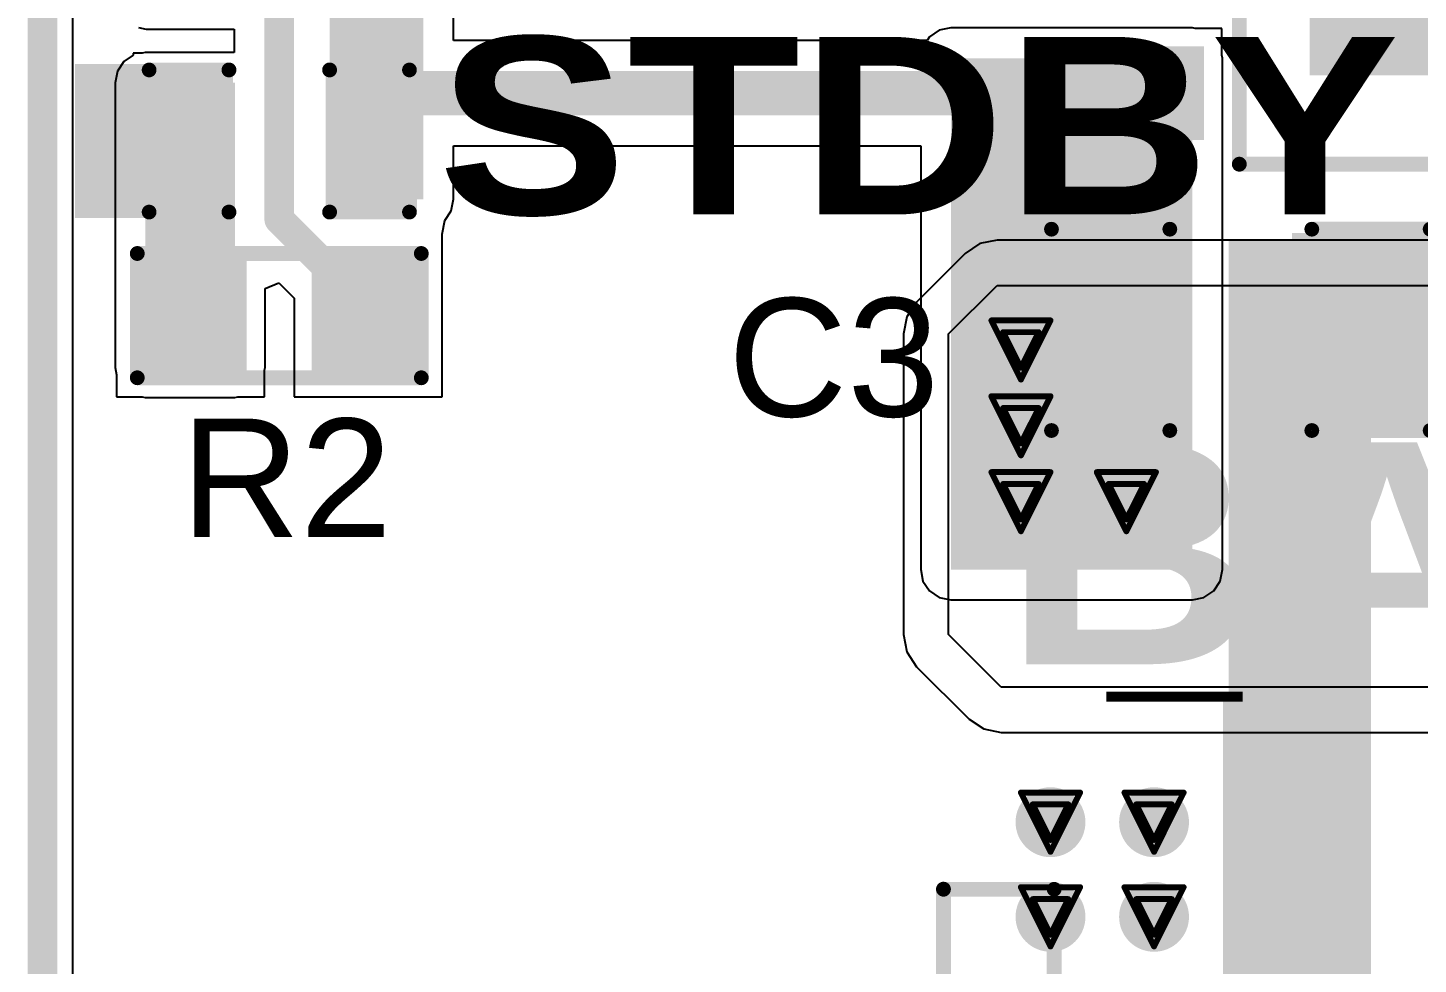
# Model space of a CAD drawing. Header units: inches. Extents: x -1 to 208, y -10 to 150.
# Drawn here: x -0.13 to 11.81, y 7.38 to 15.42 of the extents above; entities that cross this region are included whole.
import ezdxf

# ---------------------------------------------------------------- set-up
doc = ezdxf.new("R2010")
doc.units = ezdxf.units.IN
for name, color, linetype in [('Board Outline', 216, 'Continuous'), ('Bottom Layer', 5, 'Continuous'), ('Drill Drawing', 1, 'Continuous'), ('Top Layer', 1, 'Continuous'), ('Top Overlay', 2, 'Continuous'), ('Top Paste', 8, 'Continuous'), ('Top Solder', 216, 'Continuous'), ('Via Holes', 16, 'Continuous')]:
    doc.layers.add(name, color=color, linetype=linetype)
doc.styles.add('Arial', font='', dxfattribs={"height": 0.2})
doc.styles.add('Arial Black_Bold', font='', dxfattribs={"height": 0.2})
doc.styles.add('Bahnschrift_Bold', font='', dxfattribs={"height": 0.2})
doc.styles.get('Arial').set_extended_font_data('Arial')
doc.styles.get('Arial Black_Bold').set_extended_font_data('Arial Black', bold=True)
doc.styles.get('Bahnschrift_Bold').set_extended_font_data('Bahnschrift', bold=True)

# ---------------------------------------------------------------- blocks, each defined once
blk = doc.blocks.new('ESOP_8_15')
at = {"layer": 'Top Layer'}
for points in [[(-3.509, 2.205), (-2.309, 2.205), (-2.309, 1.605), (-3.509, 1.605)], [(2.309, 2.205), (3.509, 2.205), (3.509, 1.605), (2.309, 1.605)], [(-1.2, 1.65), (1.2, 1.65), (1.2, -1.65), (-1.2, -1.65)], [(-3.509, 0.935), (-2.309, 0.935), (-2.309, 0.335), (-3.509, 0.335)], [(2.309, 0.935), (3.509, 0.935), (3.509, 0.335), (2.309, 0.335)], [(-3.509, -0.335), (-2.309, -0.335), (-2.309, -0.935), (-3.509, -0.935)], [(2.309, -0.335), (3.509, -0.335), (3.509, -0.935), (2.309, -0.935)], [(-3.509, -1.605), (-2.309, -1.605), (-2.309, -2.205), (-3.509, -2.205)], [(2.309, -1.605), (3.509, -1.605), (3.509, -2.205), (2.309, -2.205)]]:
    blk.add_hatch(color=1, dxfattribs=at).paths.add_polyline_path(points)
at = {"layer": 'Top Paste'}
for points in [[(-3.509, 2.205), (-2.309, 2.205), (-2.309, 1.605), (-3.509, 1.605)], [(2.309, 2.205), (3.509, 2.205), (3.509, 1.605), (2.309, 1.605)], [(-1.2, 1.65), (1.2, 1.65), (1.2, -1.65), (-1.2, -1.65)], [(-3.509, 0.935), (-2.309, 0.935), (-2.309, 0.335), (-3.509, 0.335)], [(2.309, 0.935), (3.509, 0.935), (3.509, 0.335), (2.309, 0.335)], [(-3.509, -0.335), (-2.309, -0.335), (-2.309, -0.935), (-3.509, -0.935)], [(2.309, -0.335), (3.509, -0.335), (3.509, -0.935), (2.309, -0.935)], [(-3.509, -1.605), (-2.309, -1.605), (-2.309, -2.205), (-3.509, -2.205)], [(2.309, -1.605), (3.509, -1.605), (3.509, -2.205), (2.309, -2.205)]]:
    blk.add_hatch(color=8, dxfattribs=at).paths.add_polyline_path(points)
at = {"layer": 'Top Solder'}
for points in [[(-3.61, 2.307), (-2.207, 2.307), (-2.207, 1.503), (-3.61, 1.503)], [(2.207, 2.307), (3.61, 2.307), (3.61, 1.503), (2.207, 1.503)], [(-1.302, 1.752), (1.302, 1.752), (1.302, -1.752), (-1.302, -1.752)], [(-3.61, 1.037), (-2.207, 1.037), (-2.207, 0.233), (-3.61, 0.233)], [(2.207, 1.037), (3.61, 1.037), (3.61, 0.233), (2.207, 0.233)], [(-3.61, -0.233), (-2.207, -0.233), (-2.207, -1.037), (-3.61, -1.037)], [(2.207, -0.233), (3.61, -0.233), (3.61, -1.037), (2.207, -1.037)], [(-3.61, -1.503), (-2.207, -1.503), (-2.207, -2.307), (-3.61, -2.307)], [(2.207, -1.503), (3.61, -1.503), (3.61, -2.307), (2.207, -2.307)]]:
    blk.add_hatch(color=216, dxfattribs=at).paths.add_polyline_path(points)
at = {"layer": 'Top Overlay'}
for points in [[(-1.905, -2.515, 0.127, 0.127, 0), (-1.905, 2.515, 0.127, 0.127, 0)], [(-1.905, 2.515, 0.127, 0.127, 0), (1.854, 2.515, 0.127, 0.127, 0)], [(1.854, -2.515, 0.127, 0.127, 0), (1.854, 2.515, 0.127, 0.127, 0)], [(-3.877, 1.795, 0.3, 0.3, 0), (-3.877, 2.049, 0.3, 0.3, 0)], [(-3.877, 2.049, 0.3, 0.3, 0), (-3.75, 1.922, 0.3, 0.3, 0)], [(-3.877, 1.795, 0.3, 0.3, 0), (-3.75, 1.922, 0.3, 0.3, 0)], [(-1.905, -2.515, 0.127, 0.127, 0), (1.854, -2.515, 0.127, 0.127, 0)]]:
    blk.add_lwpolyline(points, format="xyseb", dxfattribs=at)
for points in [[(-1.937, 2.515, 0.0635, 0.0635, 1), (-1.873, 2.515, 0.0635, 0.0635, 1)], [(-1.937, 2.515, 0.0635, 0.0635, 1), (-1.873, 2.515, 0.0635, 0.0635, 1)], [(1.822, 2.515, 0.0635, 0.0635, 1), (1.886, 2.515, 0.0635, 0.0635, 1)], [(1.822, 2.515, 0.0635, 0.0635, 1), (1.886, 2.515, 0.0635, 0.0635, 1)], [(-3.952, 2.049, 0.15, 0.15, 1), (-3.802, 2.049, 0.15, 0.15, 1)], [(-3.952, 2.049, 0.15, 0.15, 1), (-3.802, 2.049, 0.15, 0.15, 1)], [(-3.825, 1.922, 0.15, 0.15, 1), (-3.675, 1.922, 0.15, 0.15, 1)], [(-3.825, 1.922, 0.15, 0.15, 1), (-3.675, 1.922, 0.15, 0.15, 1)], [(-3.952, 1.795, 0.15, 0.15, 1), (-3.802, 1.795, 0.15, 0.15, 1)], [(-3.952, 1.795, 0.15, 0.15, 1), (-3.802, 1.795, 0.15, 0.15, 1)], [(-1.937, -2.515, 0.0635, 0.0635, 1), (-1.873, -2.515, 0.0635, 0.0635, 1)], [(-1.937, -2.515, 0.0635, 0.0635, 1), (-1.873, -2.515, 0.0635, 0.0635, 1)], [(1.822, -2.515, 0.0635, 0.0635, 1), (1.886, -2.515, 0.0635, 0.0635, 1)], [(1.822, -2.515, 0.0635, 0.0635, 1), (1.886, -2.515, 0.0635, 0.0635, 1)]]:
    blk.add_lwpolyline(points, format="xyseb", close=True, dxfattribs=at)
blk = doc.blocks.new('R___0603_76')
at = {"layer": 'Top Layer'}
for points in [[(-0.381, 0.4445), (-0.381, -0.4445), (-1.143, -0.4445), (-1.143, 0.4445)], [(1.143, 0.4445), (1.143, -0.4445), (0.381, -0.4445), (0.381, 0.4445)]]:
    blk.add_hatch(color=1, dxfattribs=at).paths.add_polyline_path(points)
at = {"layer": 'Top Paste'}
for points in [[(-0.381, 0.4445), (-0.381, -0.4445), (-1.143, -0.4445), (-1.143, 0.4445)], [(1.143, 0.4445), (1.143, -0.4445), (0.381, -0.4445), (0.381, 0.4445)]]:
    blk.add_hatch(color=8, dxfattribs=at).paths.add_polyline_path(points)
at = {"layer": 'Top Solder'}
for points in [[(-0.2794, 0.5461), (-0.2794, -0.5461), (-1.2446, -0.5461), (-1.2446, 0.5461)], [(1.2446, 0.5461), (1.2446, -0.5461), (0.2794, -0.5461), (0.2794, 0.5461)]]:
    blk.add_hatch(color=216, dxfattribs=at).paths.add_polyline_path(points)
at = {"layer": 'Top Overlay'}
for points in [[(-1.2192, 0.5334, 0.127, 0.127, 0), (1.2192, 0.5334, 0.127, 0.127, 0)], [(-1.2192, -0.5334, 0.127, 0.127, 0), (-1.2192, 0.5334, 0.127, 0.127, 0)], [(1.2192, -0.5334, 0.127, 0.127, 0), (1.2192, 0.5334, 0.127, 0.127, 0)], [(-1.2192, -0.5334, 0.127, 0.127, 0), (1.2192, -0.5334, 0.127, 0.127, 0)]]:
    blk.add_lwpolyline(points, format="xyseb", dxfattribs=at)
for points in [[(-1.25095, 0.5334, 0.0635, 0.0635, 1), (-1.18745, 0.5334, 0.0635, 0.0635, 1)], [(-1.25095, 0.5334, 0.0635, 0.0635, 1), (-1.18745, 0.5334, 0.0635, 0.0635, 1)], [(1.18745, 0.5334, 0.0635, 0.0635, 1), (1.25095, 0.5334, 0.0635, 0.0635, 1)], [(1.18745, 0.5334, 0.0635, 0.0635, 1), (1.25095, 0.5334, 0.0635, 0.0635, 1)], [(-1.25095, -0.5334, 0.0635, 0.0635, 1), (-1.18745, -0.5334, 0.0635, 0.0635, 1)], [(-1.25095, -0.5334, 0.0635, 0.0635, 1), (-1.18745, -0.5334, 0.0635, 0.0635, 1)], [(1.18745, -0.5334, 0.0635, 0.0635, 1), (1.25095, -0.5334, 0.0635, 0.0635, 1)], [(1.18745, -0.5334, 0.0635, 0.0635, 1), (1.25095, -0.5334, 0.0635, 0.0635, 1)]]:
    blk.add_lwpolyline(points, format="xyseb", close=True, dxfattribs=at)
blk = doc.blocks.new('LED_0603_82')
at = {"layer": 'Top Layer'}
for points in [[(-1, 0.5), (-0.5, 0.5), (-0.5, -0.5), (-1, -0.5)], [(0.5, 0.5), (1, 0.5), (1, -0.5), (0.5, -0.5)]]:
    blk.add_hatch(color=1, dxfattribs=at).paths.add_polyline_path(points)
at = {"layer": 'Top Overlay'}
blk.add_hatch(color=2, dxfattribs=at).paths.add_polyline_path([(1.118, -0.66), (1.753, -0.66), (1.753, 0.66), (1.118, 0.66)])
at = {"layer": 'Top Paste'}
for points in [[(-1, 0.5), (-0.5, 0.5), (-0.5, -0.5), (-1, -0.5)], [(0.5, 0.5), (1, 0.5), (1, -0.5), (0.5, -0.5)]]:
    blk.add_hatch(color=8, dxfattribs=at).paths.add_polyline_path(points)
at = {"layer": 'Top Solder'}
for points in [[(-1.102, 0.602), (-0.398, 0.602), (-0.398, -0.602), (-1.102, -0.602)], [(0.398, 0.602), (1.102, 0.602), (1.102, -0.602), (0.398, -0.602)]]:
    blk.add_hatch(color=216, dxfattribs=at).paths.add_polyline_path(points)
at = {"layer": 'Top Overlay'}
for points in [[(-0.432, 0.61, 0.127, 0.127, 0), (-1.118, 0.61, 0.127, 0.127, 0)], [(-1.118, 0.61, 0.127, 0.127, 0), (-1.118, -0.61, 0.127, 0.127, 0)], [(1.118, 0.61, 0.127, 0.127, 0), (0.432, 0.61, 0.127, 0.127, 0)], [(1.118, 0.61, 0.127, 0.127, 0), (1.118, -0.61, 0.127, 0.127, 0)], [(-0.432, -0.61, 0.127, 0.127, 0), (-1.118, -0.61, 0.127, 0.127, 0)], [(1.118, -0.61, 0.127, 0.127, 0), (0.432, -0.61, 0.127, 0.127, 0)]]:
    blk.add_lwpolyline(points, format="xyseb", dxfattribs=at)
for points in [[(-1.149, 0.61, 0.0635, 0.0635, 1), (-1.086, 0.61, 0.0635, 0.0635, 1)], [(-1.149, 0.61, 0.0635, 0.0635, 1), (-1.086, 0.61, 0.0635, 0.0635, 1)], [(-0.464, 0.61, 0.0635, 0.0635, 1), (-0.4, 0.61, 0.0635, 0.0635, 1)], [(0.4, 0.61, 0.0635, 0.0635, 1), (0.464, 0.61, 0.0635, 0.0635, 1)], [(1.086, 0.61, 0.0635, 0.0635, 1), (1.149, 0.61, 0.0635, 0.0635, 1)], [(1.086, 0.61, 0.0635, 0.0635, 1), (1.149, 0.61, 0.0635, 0.0635, 1)], [(-1.149, -0.61, 0.0635, 0.0635, 1), (-1.086, -0.61, 0.0635, 0.0635, 1)], [(-1.149, -0.61, 0.0635, 0.0635, 1), (-1.086, -0.61, 0.0635, 0.0635, 1)], [(-0.464, -0.61, 0.0635, 0.0635, 1), (-0.4, -0.61, 0.0635, 0.0635, 1)], [(0.4, -0.61, 0.0635, 0.0635, 1), (0.464, -0.61, 0.0635, 0.0635, 1)], [(1.086, -0.61, 0.0635, 0.0635, 1), (1.149, -0.61, 0.0635, 0.0635, 1)], [(1.086, -0.61, 0.0635, 0.0635, 1), (1.149, -0.61, 0.0635, 0.0635, 1)]]:
    blk.add_lwpolyline(points, format="xyseb", close=True, dxfattribs=at)
blk = doc.blocks.new('S2B_PH_SM4_TB_LF__SN__92')
at = {"layer": 'Top Layer'}
for points in [[(-1.5, 4.825), (-0.5, 4.825), (-0.5, 1.025), (-1.5, 1.025)], [(0.5, 4.825), (1.5, 4.825), (1.5, 1.025), (0.5, 1.025)], [(-4.1, -1.225), (-2.6, -1.225), (-2.6, -4.625), (-4.1, -4.625)], [(2.6, -1.225), (4.1, -1.225), (4.1, -4.625), (2.6, -4.625)]]:
    blk.add_hatch(color=1, dxfattribs=at).paths.add_polyline_path(points)
at = {"layer": 'Top Paste'}
for points in [[(-1.5, 4.825), (-0.5, 4.825), (-0.5, 1.025), (-1.5, 1.025)], [(0.5, 4.825), (1.5, 4.825), (1.5, 1.025), (0.5, 1.025)], [(-4.1, -1.225), (-2.6, -1.225), (-2.6, -4.625), (-4.1, -4.625)], [(2.6, -1.225), (4.1, -1.225), (4.1, -4.625), (2.6, -4.625)]]:
    blk.add_hatch(color=8, dxfattribs=at).paths.add_polyline_path(points)
at = {"layer": 'Top Solder'}
for points in [[(-1.551, 4.876), (-0.449, 4.876), (-0.449, 0.974), (-1.551, 0.974)], [(0.449, 4.876), (1.551, 4.876), (1.551, 0.974), (0.449, 0.974)], [(-4.151, -1.174), (-2.549, -1.174), (-2.549, -4.676), (-4.151, -4.676)], [(2.549, -1.174), (4.151, -1.174), (4.151, -4.676), (2.549, -4.676)]]:
    blk.add_hatch(color=216, dxfattribs=at).paths.add_polyline_path(points)
at = {"layer": 'Top Overlay'}
for p, q in [((-1.27, -2.715), (-1.77, -4.115)), ((-0.77, -4.115), (-1.27, -2.715)), ((-1.77, -4.115), (-0.77, -4.115))]:
    blk.add_line(p, q, dxfattribs=at)
for points in [[(-3.95, -0.994, 0.127, 0.127, 0), (-3.95, 3.225, 0.127, 0.127, 0)], [(-3.95, 3.224, 0.127, 0.127, 0), (-3, 3.224, 0.127, 0.127, 0)], [(-3, 1.649, 0.127, 0.127, 0), (-3, 3.224, 0.127, 0.127, 0)], [(3, 1.65, 0.127, 0.127, 0), (3, 3.225, 0.127, 0.127, 0)], [(3, 3.225, 0.127, 0.127, 0), (3.95, 3.225, 0.127, 0.127, 0)], [(3.95, -0.994, 0.127, 0.127, 0), (3.95, 3.225, 0.127, 0.127, 0)], [(-3, 1.649, 0.127, 0.127, 0), (-1.732, 1.649, 0.127, 0.127, 0)], [(-0.269, 1.65, 0.127, 0.127, 0), (0.269, 1.65, 0.127, 0.127, 0)], [(1.731, 1.65, 0.127, 0.127, 0), (3, 1.65, 0.127, 0.127, 0)], [(-2.4, -4.375, 0.127, 0.127, 0), (2.4, -4.375, 0.127, 0.127, 0)]]:
    blk.add_lwpolyline(points, format="xyseb", dxfattribs=at)
for points in [[(-3.982, 3.225, 0.0635, 0.0635, 1), (-3.918, 3.225, 0.0635, 0.0635, 1)], [(-3.981, 3.224, 0.0635, 0.0635, 1), (-3.918, 3.224, 0.0635, 0.0635, 1)], [(-3.031, 3.224, 0.0635, 0.0635, 1), (-2.968, 3.224, 0.0635, 0.0635, 1)], [(-3.031, 3.224, 0.0635, 0.0635, 1), (-2.968, 3.224, 0.0635, 0.0635, 1)], [(2.968, 3.225, 0.0635, 0.0635, 1), (3.032, 3.225, 0.0635, 0.0635, 1)], [(2.968, 3.225, 0.0635, 0.0635, 1), (3.032, 3.225, 0.0635, 0.0635, 1)], [(3.918, 3.225, 0.0635, 0.0635, 1), (3.982, 3.225, 0.0635, 0.0635, 1)], [(3.918, 3.225, 0.0635, 0.0635, 1), (3.982, 3.225, 0.0635, 0.0635, 1)], [(-3.031, 1.649, 0.0635, 0.0635, 1), (-2.968, 1.649, 0.0635, 0.0635, 1)], [(-3.031, 1.649, 0.0635, 0.0635, 1), (-2.968, 1.649, 0.0635, 0.0635, 1)], [(-1.764, 1.649, 0.0635, 0.0635, 1), (-1.701, 1.649, 0.0635, 0.0635, 1)], [(-0.301, 1.65, 0.0635, 0.0635, 1), (-0.237, 1.65, 0.0635, 0.0635, 1)], [(0.237, 1.65, 0.0635, 0.0635, 1), (0.301, 1.65, 0.0635, 0.0635, 1)], [(1.699, 1.65, 0.0635, 0.0635, 1), (1.763, 1.65, 0.0635, 0.0635, 1)], [(2.968, 1.65, 0.0635, 0.0635, 1), (3.032, 1.65, 0.0635, 0.0635, 1)], [(2.968, 1.65, 0.0635, 0.0635, 1), (3.032, 1.65, 0.0635, 0.0635, 1)], [(-3.982, -0.994, 0.0635, 0.0635, 1), (-3.918, -0.994, 0.0635, 0.0635, 1)], [(3.918, -0.994, 0.0635, 0.0635, 1), (3.982, -0.994, 0.0635, 0.0635, 1)], [(-2.432, -4.375, 0.0635, 0.0635, 1), (-2.368, -4.375, 0.0635, 0.0635, 1)], [(2.368, -4.375, 0.0635, 0.0635, 1), (2.432, -4.375, 0.0635, 0.0635, 1)]]:
    blk.add_lwpolyline(points, format="xyseb", close=True, dxfattribs=at)
blk = doc.blocks.new('C___0805_192')
at = {"layer": 'Top Layer'}
for points in [[(-1.524, 0.762), (-0.508, 0.762), (-0.508, -0.762), (-1.524, -0.762)], [(0.508, 0.762), (1.524, 0.762), (1.524, -0.762), (0.508, -0.762)]]:
    blk.add_hatch(color=1, dxfattribs=at).paths.add_polyline_path(points)
at = {"layer": 'Top Paste'}
for points in [[(-1.524, 0.762), (-0.508, 0.762), (-0.508, -0.762), (-1.524, -0.762)], [(0.508, 0.762), (1.524, 0.762), (1.524, -0.762), (0.508, -0.762)]]:
    blk.add_hatch(color=8, dxfattribs=at).paths.add_polyline_path(points)
at = {"layer": 'Top Solder'}
for points in [[(-1.594, 0.832), (-0.438, 0.832), (-0.438, -0.832), (-1.594, -0.832)], [(0.438, 0.832), (1.594, 0.832), (1.594, -0.832), (0.438, -0.832)]]:
    blk.add_hatch(color=216, dxfattribs=at).paths.add_polyline_path(points)
at = {"layer": 'Top Overlay'}
for points in [[(-0.61, 0.864, 0.127, 0.127, 0), (-1.626, 0.864, 0.127, 0.127, 0)], [(-1.626, 0.864, 0.127, 0.127, 0), (-1.626, -0.864, 0.127, 0.127, 0)], [(1.626, 0.864, 0.127, 0.127, 0), (0.61, 0.864, 0.127, 0.127, 0)], [(1.626, 0.864, 0.127, 0.127, 0), (1.626, -0.864, 0.127, 0.127, 0)], [(-0.61, -0.864, 0.127, 0.127, 0), (-1.626, -0.864, 0.127, 0.127, 0)], [(1.626, -0.864, 0.127, 0.127, 0), (0.61, -0.864, 0.127, 0.127, 0)]]:
    blk.add_lwpolyline(points, format="xyseb", dxfattribs=at)
for points in [[(-1.657, 0.864, 0.0635, 0.0635, 1), (-1.594, 0.864, 0.0635, 0.0635, 1)], [(-1.657, 0.864, 0.0635, 0.0635, 1), (-1.594, 0.864, 0.0635, 0.0635, 1)], [(-0.641, 0.864, 0.0635, 0.0635, 1), (-0.578, 0.864, 0.0635, 0.0635, 1)], [(0.578, 0.864, 0.0635, 0.0635, 1), (0.641, 0.864, 0.0635, 0.0635, 1)], [(1.594, 0.864, 0.0635, 0.0635, 1), (1.657, 0.864, 0.0635, 0.0635, 1)], [(1.594, 0.864, 0.0635, 0.0635, 1), (1.657, 0.864, 0.0635, 0.0635, 1)], [(-1.657, -0.864, 0.0635, 0.0635, 1), (-1.594, -0.864, 0.0635, 0.0635, 1)], [(-1.657, -0.864, 0.0635, 0.0635, 1), (-1.594, -0.864, 0.0635, 0.0635, 1)], [(-0.641, -0.864, 0.0635, 0.0635, 1), (-0.578, -0.864, 0.0635, 0.0635, 1)], [(0.578, -0.864, 0.0635, 0.0635, 1), (0.641, -0.864, 0.0635, 0.0635, 1)], [(1.594, -0.864, 0.0635, 0.0635, 1), (1.657, -0.864, 0.0635, 0.0635, 1)], [(1.594, -0.864, 0.0635, 0.0635, 1), (1.657, -0.864, 0.0635, 0.0635, 1)]]:
    blk.add_lwpolyline(points, format="xyseb", close=True, dxfattribs=at)

msp = doc.modelspace()

# ---------------------------------------------------------------- hatches: boundary and pattern name
at = {"layer": 'Bottom Layer'}
h = msp.add_hatch(color=5, dxfattribs=at)
edge = h.paths.add_edge_path()
edge.add_arc((8.399, 12.654), 0.3, 0, 360)
h = msp.add_hatch(color=5, dxfattribs=at)
edge = h.paths.add_edge_path()
edge.add_arc((8.399, 12.003), 0.3, 0, 360)
h = msp.add_hatch(color=5, dxfattribs=at)
edge = h.paths.add_edge_path()
edge.add_arc((8.399, 11.352), 0.3, 0, 360)
h = msp.add_hatch(color=5, dxfattribs=at)
edge = h.paths.add_edge_path()
edge.add_arc((9.304, 11.352), 0.3, 0, 360)
h = msp.add_hatch(color=5, dxfattribs=at)
edge = h.paths.add_edge_path()
edge.add_arc((8.653, 8.601), 0.3, 0, 360)
h = msp.add_hatch(color=5, dxfattribs=at)
edge = h.paths.add_edge_path()
edge.add_arc((9.542, 8.601), 0.3, 0, 360)
h = msp.add_hatch(color=5, dxfattribs=at)
edge = h.paths.add_edge_path()
edge.add_arc((8.653, 7.789), 0.3, 0, 360)
h = msp.add_hatch(color=5, dxfattribs=at)
edge = h.paths.add_edge_path()
edge.add_arc((9.542, 7.789), 0.3, 0, 360)
at = {"layer": 'Top Layer'}
for points in [[(2.464, 13.948), (3.269, 13.948), (3.269, 16.675), (2.464, 16.675)], [(7.798, 10.77), (9.871, 10.77), (9.871, 15.159), (7.798, 15.159)], [(0.881, 12.505), (1.651, 12.505), (1.651, 14.948), (0.881, 14.948)], [(10.184, 5.826), (11.404, 5.826), (11.404, 13.589), (10.184, 13.589)], [(10.805, 12.065), (13.564, 12.065), (13.564, 13.586), (10.805, 13.586)]]:
    msp.add_hatch(color=1, dxfattribs=at).paths.add_polyline_path(points)
h = msp.add_hatch(color=1, dxfattribs=at)
edge = h.paths.add_edge_path()
edge.add_arc((8.399, 12.654), 0.3, 0, 360)
h = msp.add_hatch(color=1, dxfattribs=at)
edge = h.paths.add_edge_path()
edge.add_arc((8.399, 12.003), 0.3, 0, 360)
h = msp.add_hatch(color=1, dxfattribs=at)
edge = h.paths.add_edge_path()
edge.add_arc((8.399, 11.352), 0.3, 0, 360)
h = msp.add_hatch(color=1, dxfattribs=at)
edge = h.paths.add_edge_path()
edge.add_arc((9.304, 11.352), 0.3, 0, 360)
h = msp.add_hatch(color=1, dxfattribs=at)
edge = h.paths.add_edge_path()
edge.add_arc((8.653, 8.601), 0.3, 0, 360)
h = msp.add_hatch(color=1, dxfattribs=at)
edge = h.paths.add_edge_path()
edge.add_arc((9.542, 8.601), 0.3, 0, 360)
h = msp.add_hatch(color=1, dxfattribs=at)
edge = h.paths.add_edge_path()
edge.add_arc((8.653, 7.789), 0.3, 0, 360)
h = msp.add_hatch(color=1, dxfattribs=at)
edge = h.paths.add_edge_path()
edge.add_arc((9.542, 7.789), 0.3, 0, 360)
at = {"layer": 'Via Holes'}
h = msp.add_hatch(color=7, dxfattribs=at)
edge = h.paths.add_edge_path()
edge.add_arc((8.399, 12.654), 0.15, 0, 360)
h = msp.add_hatch(color=7, dxfattribs=at)
edge = h.paths.add_edge_path()
edge.add_arc((8.399, 12.003), 0.15, 0, 360)
h = msp.add_hatch(color=7, dxfattribs=at)
edge = h.paths.add_edge_path()
edge.add_arc((8.399, 11.352), 0.15, 0, 360)
h = msp.add_hatch(color=7, dxfattribs=at)
edge = h.paths.add_edge_path()
edge.add_arc((9.304, 11.352), 0.15, 0, 360)
h = msp.add_hatch(color=7, dxfattribs=at)
edge = h.paths.add_edge_path()
edge.add_arc((8.653, 8.601), 0.15, 0, 360)
h = msp.add_hatch(color=7, dxfattribs=at)
edge = h.paths.add_edge_path()
edge.add_arc((9.542, 8.601), 0.15, 0, 360)
h = msp.add_hatch(color=7, dxfattribs=at)
edge = h.paths.add_edge_path()
edge.add_arc((8.653, 7.789), 0.15, 0, 360)
h = msp.add_hatch(color=7, dxfattribs=at)
edge = h.paths.add_edge_path()
edge.add_arc((9.542, 7.789), 0.15, 0, 360)

# ---------------------------------------------------------------- linework, layer by layer
at = {"layer": 'Board Outline'}
msp.add_lwpolyline([(0, 1.2, 0.254, 0.254, 0), (0, 73.8, 0.254, 0.254, 0)], format="xyseb", dxfattribs=at)
at = {"layer": 'Bottom Layer'}
for p, q in [((0.259, 4.259), (0.259, 20.715)), ((8.046, 13.567), (7.92, 13.483)), ((8.195, 13.596), (8.046, 13.567)), ((14.8, 13.596), (8.195, 13.596)), ((7.92, 13.483), (7.504, 13.066)), ((7.778, 12.792), (8.195, 13.208)), ((8.195, 13.208), (14.961, 13.208)), ((7.504, 13.066), (7.419, 12.94)), ((7.419, 12.94), (7.39, 12.792)), ((7.39, 12.792), (7.39, 10.211)), ((7.778, 10.211), (7.778, 12.792)), ((7.39, 10.211), (7.419, 10.062)), ((8.23, 9.759), (7.778, 10.211)), ((7.419, 10.062), (7.504, 9.936)), ((7.504, 9.936), (7.955, 9.485)), ((48.323, 9.759), (8.23, 9.759)), ((7.955, 9.485), (8.081, 9.401)), ((8.081, 9.401), (8.23, 9.371)), ((8.23, 9.371), (38.241, 9.371))]:
    msp.add_line(p, q, dxfattribs=at)
at = {"layer": 'Drill Drawing'}
for points in [[(8.145, 12.908, 0.0508, 0.0508, 0), (8.653, 12.908, 0.0508, 0.0508, 0)], [(8.145, 12.908, 0.0508, 0.0508, 0), (8.399, 12.4, 0.0508, 0.0508, 0)], [(8.399, 12.4, 0.0508, 0.0508, 0), (8.653, 12.908, 0.0508, 0.0508, 0)], [(8.247, 12.807, 0.0508, 0.0508, 0), (8.552, 12.807, 0.0508, 0.0508, 0)], [(8.247, 12.807, 0.0508, 0.0508, 0), (8.399, 12.502, 0.0508, 0.0508, 0)], [(8.399, 12.502, 0.0508, 0.0508, 0), (8.552, 12.807, 0.0508, 0.0508, 0)], [(8.145, 12.257, 0.0508, 0.0508, 0), (8.653, 12.257, 0.0508, 0.0508, 0)], [(8.145, 12.257, 0.0508, 0.0508, 0), (8.399, 11.749, 0.0508, 0.0508, 0)], [(8.247, 12.156, 0.0508, 0.0508, 0), (8.552, 12.156, 0.0508, 0.0508, 0)], [(8.247, 12.156, 0.0508, 0.0508, 0), (8.399, 11.851, 0.0508, 0.0508, 0)], [(8.399, 11.749, 0.0508, 0.0508, 0), (8.653, 12.257, 0.0508, 0.0508, 0)], [(8.399, 11.851, 0.0508, 0.0508, 0), (8.552, 12.156, 0.0508, 0.0508, 0)], [(8.145, 11.606, 0.0508, 0.0508, 0), (8.653, 11.606, 0.0508, 0.0508, 0)], [(8.145, 11.606, 0.0508, 0.0508, 0), (8.399, 11.098, 0.0508, 0.0508, 0)], [(8.399, 11.098, 0.0508, 0.0508, 0), (8.653, 11.606, 0.0508, 0.0508, 0)], [(9.05, 11.606, 0.0508, 0.0508, 0), (9.558, 11.606, 0.0508, 0.0508, 0)], [(9.05, 11.606, 0.0508, 0.0508, 0), (9.304, 11.098, 0.0508, 0.0508, 0)], [(9.304, 11.098, 0.0508, 0.0508, 0), (9.558, 11.606, 0.0508, 0.0508, 0)], [(8.247, 11.504, 0.0508, 0.0508, 0), (8.552, 11.504, 0.0508, 0.0508, 0)], [(8.247, 11.504, 0.0508, 0.0508, 0), (8.399, 11.2, 0.0508, 0.0508, 0)], [(8.399, 11.2, 0.0508, 0.0508, 0), (8.552, 11.504, 0.0508, 0.0508, 0)], [(9.152, 11.504, 0.0508, 0.0508, 0), (9.457, 11.504, 0.0508, 0.0508, 0)], [(9.152, 11.504, 0.0508, 0.0508, 0), (9.304, 11.2, 0.0508, 0.0508, 0)], [(9.304, 11.2, 0.0508, 0.0508, 0), (9.457, 11.504, 0.0508, 0.0508, 0)], [(8.399, 8.855, 0.0508, 0.0508, 0), (8.907, 8.855, 0.0508, 0.0508, 0)], [(8.399, 8.855, 0.0508, 0.0508, 0), (8.653, 8.347, 0.0508, 0.0508, 0)], [(8.653, 8.347, 0.0508, 0.0508, 0), (8.907, 8.855, 0.0508, 0.0508, 0)], [(9.288, 8.855, 0.0508, 0.0508, 0), (9.796, 8.855, 0.0508, 0.0508, 0)], [(9.288, 8.855, 0.0508, 0.0508, 0), (9.542, 8.347, 0.0508, 0.0508, 0)], [(9.542, 8.347, 0.0508, 0.0508, 0), (9.796, 8.855, 0.0508, 0.0508, 0)], [(8.5, 8.754, 0.0508, 0.0508, 0), (8.805, 8.754, 0.0508, 0.0508, 0)], [(8.5, 8.754, 0.0508, 0.0508, 0), (8.653, 8.449, 0.0508, 0.0508, 0)], [(8.653, 8.449, 0.0508, 0.0508, 0), (8.805, 8.754, 0.0508, 0.0508, 0)], [(9.389, 8.754, 0.0508, 0.0508, 0), (9.694, 8.754, 0.0508, 0.0508, 0)], [(9.389, 8.754, 0.0508, 0.0508, 0), (9.542, 8.449, 0.0508, 0.0508, 0)], [(9.542, 8.449, 0.0508, 0.0508, 0), (9.694, 8.754, 0.0508, 0.0508, 0)], [(8.399, 8.043, 0.0508, 0.0508, 0), (8.907, 8.043, 0.0508, 0.0508, 0)], [(8.399, 8.043, 0.0508, 0.0508, 0), (8.653, 7.535, 0.0508, 0.0508, 0)], [(8.653, 7.535, 0.0508, 0.0508, 0), (8.907, 8.043, 0.0508, 0.0508, 0)], [(9.288, 8.043, 0.0508, 0.0508, 0), (9.796, 8.043, 0.0508, 0.0508, 0)], [(9.288, 8.043, 0.0508, 0.0508, 0), (9.542, 7.535, 0.0508, 0.0508, 0)], [(9.542, 7.535, 0.0508, 0.0508, 0), (9.796, 8.043, 0.0508, 0.0508, 0)], [(8.5, 7.941, 0.0508, 0.0508, 0), (8.805, 7.941, 0.0508, 0.0508, 0)], [(8.5, 7.941, 0.0508, 0.0508, 0), (8.653, 7.636, 0.0508, 0.0508, 0)], [(8.653, 7.636, 0.0508, 0.0508, 0), (8.805, 7.941, 0.0508, 0.0508, 0)], [(9.389, 7.941, 0.0508, 0.0508, 0), (9.694, 7.941, 0.0508, 0.0508, 0)], [(9.389, 7.941, 0.0508, 0.0508, 0), (9.542, 7.636, 0.0508, 0.0508, 0)], [(9.542, 7.636, 0.0508, 0.0508, 0), (9.694, 7.941, 0.0508, 0.0508, 0)]]:
    msp.add_lwpolyline(points, format="xyseb", dxfattribs=at)
for points in [[(8.133, 12.908, 0.0254, 0.0254, 1), (8.158, 12.908, 0.0254, 0.0254, 1)], [(8.133, 12.908, 0.0254, 0.0254, 1), (8.158, 12.908, 0.0254, 0.0254, 1)], [(8.641, 12.908, 0.0254, 0.0254, 1), (8.666, 12.908, 0.0254, 0.0254, 1)], [(8.641, 12.908, 0.0254, 0.0254, 1), (8.666, 12.908, 0.0254, 0.0254, 1)], [(8.234, 12.807, 0.0254, 0.0254, 1), (8.26, 12.807, 0.0254, 0.0254, 1)], [(8.234, 12.807, 0.0254, 0.0254, 1), (8.26, 12.807, 0.0254, 0.0254, 1)], [(8.539, 12.807, 0.0254, 0.0254, 1), (8.564, 12.807, 0.0254, 0.0254, 1)], [(8.539, 12.807, 0.0254, 0.0254, 1), (8.564, 12.807, 0.0254, 0.0254, 1)], [(8.387, 12.502, 0.0254, 0.0254, 1), (8.412, 12.502, 0.0254, 0.0254, 1)], [(8.387, 12.502, 0.0254, 0.0254, 1), (8.412, 12.502, 0.0254, 0.0254, 1)], [(8.387, 12.4, 0.0254, 0.0254, 1), (8.412, 12.4, 0.0254, 0.0254, 1)], [(8.387, 12.4, 0.0254, 0.0254, 1), (8.412, 12.4, 0.0254, 0.0254, 1)], [(8.133, 12.257, 0.0254, 0.0254, 1), (8.158, 12.257, 0.0254, 0.0254, 1)], [(8.133, 12.257, 0.0254, 0.0254, 1), (8.158, 12.257, 0.0254, 0.0254, 1)], [(8.234, 12.156, 0.0254, 0.0254, 1), (8.26, 12.156, 0.0254, 0.0254, 1)], [(8.234, 12.156, 0.0254, 0.0254, 1), (8.26, 12.156, 0.0254, 0.0254, 1)], [(8.539, 12.156, 0.0254, 0.0254, 1), (8.564, 12.156, 0.0254, 0.0254, 1)], [(8.539, 12.156, 0.0254, 0.0254, 1), (8.564, 12.156, 0.0254, 0.0254, 1)], [(8.641, 12.257, 0.0254, 0.0254, 1), (8.666, 12.257, 0.0254, 0.0254, 1)], [(8.641, 12.257, 0.0254, 0.0254, 1), (8.666, 12.257, 0.0254, 0.0254, 1)], [(8.387, 11.851, 0.0254, 0.0254, 1), (8.412, 11.851, 0.0254, 0.0254, 1)], [(8.387, 11.851, 0.0254, 0.0254, 1), (8.412, 11.851, 0.0254, 0.0254, 1)], [(8.387, 11.749, 0.0254, 0.0254, 1), (8.412, 11.749, 0.0254, 0.0254, 1)], [(8.387, 11.749, 0.0254, 0.0254, 1), (8.412, 11.749, 0.0254, 0.0254, 1)], [(8.133, 11.606, 0.0254, 0.0254, 1), (8.158, 11.606, 0.0254, 0.0254, 1)], [(8.133, 11.606, 0.0254, 0.0254, 1), (8.158, 11.606, 0.0254, 0.0254, 1)], [(8.641, 11.606, 0.0254, 0.0254, 1), (8.666, 11.606, 0.0254, 0.0254, 1)], [(8.641, 11.606, 0.0254, 0.0254, 1), (8.666, 11.606, 0.0254, 0.0254, 1)], [(9.038, 11.606, 0.0254, 0.0254, 1), (9.063, 11.606, 0.0254, 0.0254, 1)], [(9.038, 11.606, 0.0254, 0.0254, 1), (9.063, 11.606, 0.0254, 0.0254, 1)], [(9.546, 11.606, 0.0254, 0.0254, 1), (9.571, 11.606, 0.0254, 0.0254, 1)], [(9.546, 11.606, 0.0254, 0.0254, 1), (9.571, 11.606, 0.0254, 0.0254, 1)], [(8.234, 11.504, 0.0254, 0.0254, 1), (8.26, 11.504, 0.0254, 0.0254, 1)], [(8.234, 11.504, 0.0254, 0.0254, 1), (8.26, 11.504, 0.0254, 0.0254, 1)], [(8.539, 11.504, 0.0254, 0.0254, 1), (8.564, 11.504, 0.0254, 0.0254, 1)], [(8.539, 11.504, 0.0254, 0.0254, 1), (8.564, 11.504, 0.0254, 0.0254, 1)], [(9.139, 11.504, 0.0254, 0.0254, 1), (9.165, 11.504, 0.0254, 0.0254, 1)], [(9.139, 11.504, 0.0254, 0.0254, 1), (9.165, 11.504, 0.0254, 0.0254, 1)], [(9.444, 11.504, 0.0254, 0.0254, 1), (9.469, 11.504, 0.0254, 0.0254, 1)], [(9.444, 11.504, 0.0254, 0.0254, 1), (9.469, 11.504, 0.0254, 0.0254, 1)], [(8.387, 11.2, 0.0254, 0.0254, 1), (8.412, 11.2, 0.0254, 0.0254, 1)], [(8.387, 11.2, 0.0254, 0.0254, 1), (8.412, 11.2, 0.0254, 0.0254, 1)], [(9.292, 11.2, 0.0254, 0.0254, 1), (9.317, 11.2, 0.0254, 0.0254, 1)], [(9.292, 11.2, 0.0254, 0.0254, 1), (9.317, 11.2, 0.0254, 0.0254, 1)], [(8.387, 11.098, 0.0254, 0.0254, 1), (8.412, 11.098, 0.0254, 0.0254, 1)], [(8.387, 11.098, 0.0254, 0.0254, 1), (8.412, 11.098, 0.0254, 0.0254, 1)], [(9.292, 11.098, 0.0254, 0.0254, 1), (9.317, 11.098, 0.0254, 0.0254, 1)], [(9.292, 11.098, 0.0254, 0.0254, 1), (9.317, 11.098, 0.0254, 0.0254, 1)], [(8.386, 8.855, 0.0254, 0.0254, 1), (8.412, 8.855, 0.0254, 0.0254, 1)], [(8.386, 8.855, 0.0254, 0.0254, 1), (8.412, 8.855, 0.0254, 0.0254, 1)], [(8.894, 8.855, 0.0254, 0.0254, 1), (8.92, 8.855, 0.0254, 0.0254, 1)], [(8.894, 8.855, 0.0254, 0.0254, 1), (8.92, 8.855, 0.0254, 0.0254, 1)], [(9.275, 8.855, 0.0254, 0.0254, 1), (9.301, 8.855, 0.0254, 0.0254, 1)], [(9.275, 8.855, 0.0254, 0.0254, 1), (9.301, 8.855, 0.0254, 0.0254, 1)], [(9.783, 8.855, 0.0254, 0.0254, 1), (9.809, 8.855, 0.0254, 0.0254, 1)], [(9.783, 8.855, 0.0254, 0.0254, 1), (9.809, 8.855, 0.0254, 0.0254, 1)], [(8.488, 8.754, 0.0254, 0.0254, 1), (8.513, 8.754, 0.0254, 0.0254, 1)], [(8.488, 8.754, 0.0254, 0.0254, 1), (8.513, 8.754, 0.0254, 0.0254, 1)], [(8.793, 8.754, 0.0254, 0.0254, 1), (8.818, 8.754, 0.0254, 0.0254, 1)], [(8.793, 8.754, 0.0254, 0.0254, 1), (8.818, 8.754, 0.0254, 0.0254, 1)], [(9.377, 8.754, 0.0254, 0.0254, 1), (9.402, 8.754, 0.0254, 0.0254, 1)], [(9.377, 8.754, 0.0254, 0.0254, 1), (9.402, 8.754, 0.0254, 0.0254, 1)], [(9.682, 8.754, 0.0254, 0.0254, 1), (9.707, 8.754, 0.0254, 0.0254, 1)], [(9.682, 8.754, 0.0254, 0.0254, 1), (9.707, 8.754, 0.0254, 0.0254, 1)], [(8.64, 8.449, 0.0254, 0.0254, 1), (8.666, 8.449, 0.0254, 0.0254, 1)], [(8.64, 8.449, 0.0254, 0.0254, 1), (8.666, 8.449, 0.0254, 0.0254, 1)], [(8.64, 8.347, 0.0254, 0.0254, 1), (8.666, 8.347, 0.0254, 0.0254, 1)], [(8.64, 8.347, 0.0254, 0.0254, 1), (8.666, 8.347, 0.0254, 0.0254, 1)], [(9.529, 8.449, 0.0254, 0.0254, 1), (9.555, 8.449, 0.0254, 0.0254, 1)], [(9.529, 8.449, 0.0254, 0.0254, 1), (9.555, 8.449, 0.0254, 0.0254, 1)], [(9.529, 8.347, 0.0254, 0.0254, 1), (9.555, 8.347, 0.0254, 0.0254, 1)], [(9.529, 8.347, 0.0254, 0.0254, 1), (9.555, 8.347, 0.0254, 0.0254, 1)], [(8.386, 8.043, 0.0254, 0.0254, 1), (8.412, 8.043, 0.0254, 0.0254, 1)], [(8.386, 8.043, 0.0254, 0.0254, 1), (8.412, 8.043, 0.0254, 0.0254, 1)], [(8.894, 8.043, 0.0254, 0.0254, 1), (8.92, 8.043, 0.0254, 0.0254, 1)], [(8.894, 8.043, 0.0254, 0.0254, 1), (8.92, 8.043, 0.0254, 0.0254, 1)], [(9.275, 8.043, 0.0254, 0.0254, 1), (9.301, 8.043, 0.0254, 0.0254, 1)], [(9.275, 8.043, 0.0254, 0.0254, 1), (9.301, 8.043, 0.0254, 0.0254, 1)], [(9.783, 8.043, 0.0254, 0.0254, 1), (9.809, 8.043, 0.0254, 0.0254, 1)], [(9.783, 8.043, 0.0254, 0.0254, 1), (9.809, 8.043, 0.0254, 0.0254, 1)], [(8.488, 7.941, 0.0254, 0.0254, 1), (8.513, 7.941, 0.0254, 0.0254, 1)], [(8.488, 7.941, 0.0254, 0.0254, 1), (8.513, 7.941, 0.0254, 0.0254, 1)], [(8.793, 7.941, 0.0254, 0.0254, 1), (8.818, 7.941, 0.0254, 0.0254, 1)], [(8.793, 7.941, 0.0254, 0.0254, 1), (8.818, 7.941, 0.0254, 0.0254, 1)], [(9.377, 7.941, 0.0254, 0.0254, 1), (9.402, 7.941, 0.0254, 0.0254, 1)], [(9.377, 7.941, 0.0254, 0.0254, 1), (9.402, 7.941, 0.0254, 0.0254, 1)], [(9.682, 7.941, 0.0254, 0.0254, 1), (9.707, 7.941, 0.0254, 0.0254, 1)], [(9.682, 7.941, 0.0254, 0.0254, 1), (9.707, 7.941, 0.0254, 0.0254, 1)], [(8.64, 7.636, 0.0254, 0.0254, 1), (8.666, 7.636, 0.0254, 0.0254, 1)], [(8.64, 7.636, 0.0254, 0.0254, 1), (8.666, 7.636, 0.0254, 0.0254, 1)], [(9.529, 7.636, 0.0254, 0.0254, 1), (9.555, 7.636, 0.0254, 0.0254, 1)], [(9.529, 7.636, 0.0254, 0.0254, 1), (9.555, 7.636, 0.0254, 0.0254, 1)], [(8.64, 7.535, 0.0254, 0.0254, 1), (8.666, 7.535, 0.0254, 0.0254, 1)], [(8.64, 7.535, 0.0254, 0.0254, 1), (8.666, 7.535, 0.0254, 0.0254, 1)], [(9.529, 7.535, 0.0254, 0.0254, 1), (9.555, 7.535, 0.0254, 0.0254, 1)], [(9.529, 7.535, 0.0254, 0.0254, 1), (9.555, 7.535, 0.0254, 0.0254, 1)]]:
    msp.add_lwpolyline(points, format="xyseb", close=True, dxfattribs=at)
at = {"layer": 'Top Layer'}
for p, q in [((0.259, 4.259), (0.259, 22.706)), ((3.528, 15.312), (3.528, 16.675)), ((0.824, 15.421), (0.889, 15.408)), ((0.889, 15.408), (1.644, 15.408)), ((1.644, 15.408), (1.644, 15.207)), ((7.798, 15.418), (7.698, 15.398)), ((9.871, 15.418), (7.798, 15.418)), ((9.896, 15.413), (9.871, 15.418)), ((10.125, 15.413), (9.896, 15.413)), ((10.125, 15.184), (10.125, 15.413)), ((7.594, 15.312), (3.528, 15.312)), ((7.614, 15.342), (7.594, 15.312)), ((7.698, 15.398), (7.614, 15.342)), ((0.778, 15.185), (0.698, 15.131)), ((0.856, 15.202), (0.778, 15.202)), ((0.778, 15.202), (0.778, 15.185)), ((0.881, 15.207), (0.856, 15.202)), ((1.644, 15.207), (0.881, 15.207)), ((10.13, 15.159), (10.125, 15.184)), ((0.642, 15.047), (0.622, 14.948)), ((0.698, 15.131), (0.642, 15.047)), ((10.13, 10.77), (10.13, 15.159)), ((0.622, 14.948), (0.622, 12.505)), ((3.528, 13.948), (3.528, 14.406)), ((3.528, 14.406), (7.539, 14.406)), ((7.539, 14.406), (7.539, 10.77)), ((3.452, 13.765), (3.508, 13.849)), ((3.508, 13.849), (3.528, 13.948)), ((3.429, 13.648), (3.452, 13.765)), ((3.429, 12.251), (3.429, 13.648)), ((3.429, 13.648), (3.429, 13.648)), ((3.429, 13.648), (3.429, 13.648)), ((3.429, 13.648), (3.429, 13.648)), ((1.91, 13.182), (2.027, 13.23)), ((1.91, 12.505), (1.91, 13.182)), ((2.027, 13.23), (2.159, 13.098)), ((2.159, 13.098), (2.159, 12.251)), ((0.622, 12.505), (0.635, 12.44)), ((0.635, 12.44), (0.635, 12.251)), ((1.905, 12.48), (1.91, 12.505)), ((1.905, 12.251), (1.905, 12.48)), ((0.635, 12.251), (0.856, 12.251)), ((0.856, 12.251), (0.881, 12.246)), ((0.881, 12.246), (1.651, 12.246)), ((1.651, 12.246), (1.676, 12.251)), ((1.676, 12.251), (1.905, 12.251)), ((2.159, 12.251), (3.429, 12.251)), ((7.539, 10.77), (7.558, 10.67)), ((10.11, 10.67), (10.13, 10.77)), ((7.558, 10.67), (7.614, 10.586)), ((10.054, 10.586), (10.11, 10.67)), ((7.614, 10.586), (7.698, 10.53)), ((7.698, 10.53), (7.798, 10.511)), ((7.798, 10.511), (9.871, 10.511)), ((9.871, 10.511), (9.97, 10.53)), ((9.97, 10.53), (10.054, 10.586))]:
    msp.add_line(p, q, dxfattribs=at)
for points in [[(2.032, 13.775, 0.254, 0.254, 0), (2.032, 20.379, 0.254, 0.254, 0)], [(2.782, 14.859, 0.381, 0.381, 0), (9.271, 14.859, 0.381, 0.381, 0)], [(2.032, 13.775, 0.254, 0.254, 0), (2.794, 13.013, 0.254, 0.254, 0)], [(2.794, 12.949, 0.254, 0.254, 0), (2.794, 13.013, 0.254, 0.254, 0)], [(8.141, 12.827, 0.254, 0.254, 0), (9.271, 12.827, 0.254, 0.254, 0)]]:
    msp.add_lwpolyline(points, format="xyseb", dxfattribs=at)
for points in [[(2.687, 14.859, 0.191, 0.191, 1), (2.877, 14.859, 0.191, 0.191, 1)], [(9.175, 14.859, 0.191, 0.191, 1), (9.366, 14.859, 0.191, 0.191, 1)], [(1.968, 13.775, 0.127, 0.127, 1), (2.095, 13.775, 0.127, 0.127, 1)], [(1.968, 13.775, 0.127, 0.127, 1), (2.095, 13.775, 0.127, 0.127, 1)], [(2.731, 13.013, 0.127, 0.127, 1), (2.857, 13.013, 0.127, 0.127, 1)], [(2.731, 13.013, 0.127, 0.127, 1), (2.857, 13.013, 0.127, 0.127, 1)], [(2.731, 12.949, 0.127, 0.127, 1), (2.857, 12.949, 0.127, 0.127, 1)], [(8.077, 12.827, 0.127, 0.127, 1), (8.204, 12.827, 0.127, 0.127, 1)], [(9.207, 12.827, 0.127, 0.127, 1), (9.334, 12.827, 0.127, 0.127, 1)]]:
    msp.add_lwpolyline(points, format="xyseb", close=True, dxfattribs=at)

# ---------------------------------------------------------------- block references
for name, p in [('ESOP_8_15', (12.179, 16.764)), ('R___0603_76', (2.032, 12.949)), ('S2B_PH_SM4_TB_LF__SN__92', (11.684, 4.801))]:
    msp.add_blockref(name, p)
at = {"rotation": 180}
for name, p in [('LED_0603_82', (2.032, 14.448)), ('C___0805_192', (10.287, 12.827))]:
    msp.add_blockref(name, p, dxfattribs=at)

# ---------------------------------------------------------------- texts
at = {"layer": 'Top Overlay'}
for s, height, rotation, style, p in [('STDBY', 1.524, 360, 'Arial Black_Bold', (3.392, 13.818)), ('BATTERY', 1.905, 360, 'Arial Black_Bold', (8.242, 9.957)), ('_', 1.524, 180, 'Bahnschrift_Bold', (10.283, 9.45))]:
    msp.add_text(s, height=height, rotation=rotation, dxfattribs=dict(at, style=style)).set_placement(p)
at = {"layer": 'Top Overlay', "style": 'Arial'}
for s, p in [('C3', (5.884, 12.083)), ('R2', (1.186, 11.049))]:
    msp.add_text(s, height=1.016, dxfattribs=at).set_placement(p)

doc.saveas('drawing.dxf')
